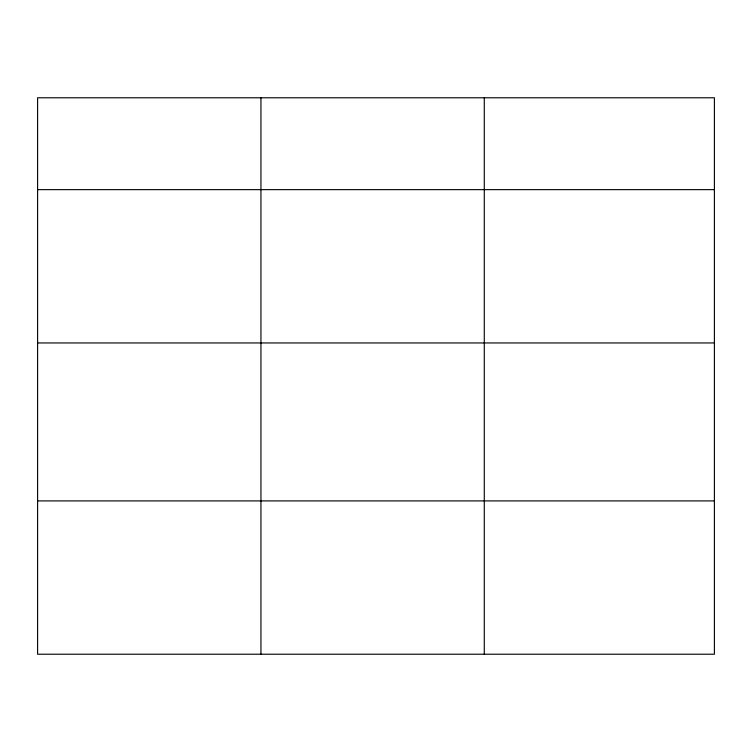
<?xml version="1.0" encoding="UTF-8"?>
<svg xmlns="http://www.w3.org/2000/svg" width="752" height="752" viewBox="0 0 752 752"><rect width="100%" height="100%" fill="white"/><g stroke="black" fill="none" stroke-linecap="round" stroke-linejoin="round"><path stroke-width="1.13" d="M714.4 342.95L714.4 97.779L37.6 97.779L37.6 654.221L714.4 654.221L714.4 342.95L37.6 342.95M37.6 189.645L714.4 189.645M37.6 500.907L714.4 500.907M484.288 97.779L484.288 654.221M260.944 97.779L260.944 654.221"/></g></svg>
